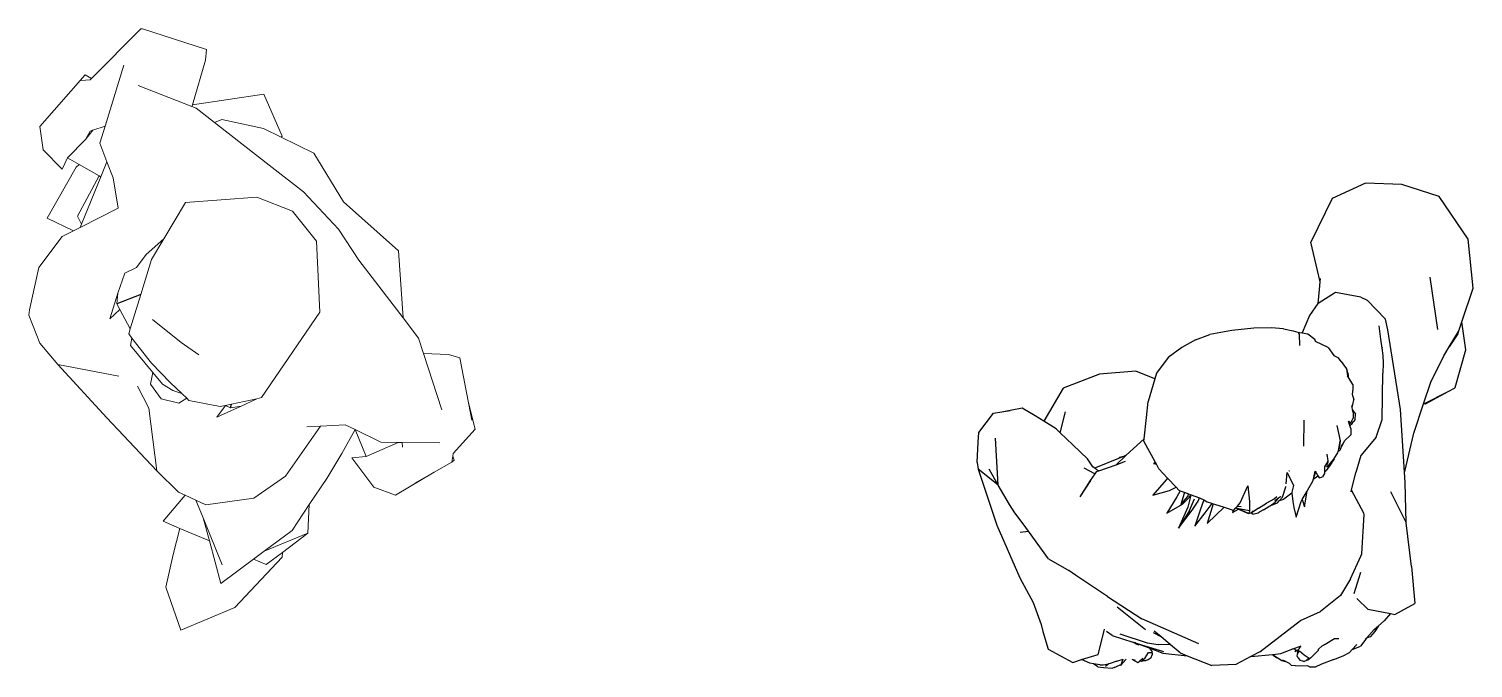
# Model space of a CAD drawing. Header units: millimetres. Extents: x 1029 to 1042.4, y 847.5 to 858.9.
# Drawn here: x 1035.384 to 1036.706, y 853.099 to 853.684 of the extents above; entities that cross this region are included whole.
import ezdxf

# ---------------------------------------------------------------- set-up
doc = ezdxf.new("R2010")
doc.units = ezdxf.units.MM
doc.layers.add('Mobiliario TöjiNN', color=7, linetype='Continuous')

msp = doc.modelspace()

# ---------------------------------------------------------------- linework, layer by layer
at = {"layer": 'Mobiliario TöjiNN', "lineweight": 5}
for p, q in [((1035.4414, 853.6388), (1035.4865, 853.684)), ((1035.4865, 853.684), (1035.488, 853.684)), ((1035.488, 853.684), (1035.5467, 853.6653)), ((1035.5467, 853.6653), (1035.5457, 853.6553)), ((1035.454, 853.595), (1035.4712, 853.651)), ((1035.5457, 853.6553), (1035.5338, 853.6147)), ((1035.3941, 853.5947), (1035.4357, 853.6419)), ((1035.4318, 853.6367), (1035.4401, 853.6374)), ((1035.4357, 853.6419), (1035.4414, 853.6388)), ((1035.4401, 853.6374), (1035.4414, 853.6388)), ((1035.4841, 853.6322), (1035.5333, 853.613)), ((1035.5338, 853.6147), (1035.5993, 853.6244)), ((1035.5993, 853.6244), (1035.6161, 853.5858)), ((1035.5338, 853.6147), (1035.5333, 853.613)), ((1035.5333, 853.613), (1035.5372, 853.6115)), ((1035.5372, 853.6115), (1035.554, 853.5984)), ((1035.454, 853.595), (1035.4427, 853.5913)), ((1035.4492, 853.5794), (1035.454, 853.595)), ((1035.554, 853.5984), (1035.5608, 853.601)), ((1035.554, 853.5984), (1035.6069, 853.5573)), ((1035.5608, 853.601), (1035.5988, 853.5928)), ((1035.3972, 853.5735), (1035.3941, 853.5947)), ((1035.4194, 853.5661), (1035.4361, 853.5828)), ((1035.4427, 853.5913), (1035.4361, 853.5828)), ((1035.4361, 853.5828), (1035.4402, 853.5904)), ((1035.4427, 853.5913), (1035.4402, 853.5904)), ((1035.5988, 853.5928), (1035.6151, 853.5849)), ((1035.6161, 853.5858), (1035.6151, 853.5849)), ((1035.6151, 853.5849), (1035.6451, 853.5702)), ((1035.4147, 853.5556), (1035.3972, 853.5735)), ((1035.4556, 853.5625), (1035.4492, 853.5794)), ((1035.6451, 853.5702), (1035.6721, 853.5257)), ((1035.4008, 853.511), (1035.4273, 853.5575)), ((1035.4194, 853.5661), (1035.4147, 853.5556)), ((1035.4303, 853.5599), (1035.4194, 853.5661)), ((1035.4273, 853.5575), (1035.4303, 853.5599)), ((1035.4486, 853.5495), (1035.4303, 853.5599)), ((1035.4499, 853.5487), (1035.4556, 853.5625)), ((1035.4612, 853.5478), (1035.4556, 853.5625)), ((1035.6069, 853.5573), (1035.6355, 853.5351)), ((1035.4287, 853.5126), (1035.4486, 853.5495)), ((1035.4323, 853.5053), (1035.4499, 853.5487)), ((1035.4499, 853.5487), (1035.4486, 853.5495)), ((1035.4659, 853.5199), (1035.4612, 853.5478)), ((1035.5274, 853.5251), (1035.5928, 853.5302)), ((1035.5928, 853.5302), (1035.6255, 853.5173)), ((1035.6355, 853.5351), (1035.6676, 853.5007)), ((1035.431, 853.5023), (1035.4659, 853.5199)), ((1035.5076, 853.4918), (1035.5274, 853.5251)), ((1035.6255, 853.5173), (1035.6474, 853.4898)), ((1035.6721, 853.5257), (1035.7224, 853.4811)), ((1035.425, 853.4993), (1035.4008, 853.511)), ((1035.425, 853.4993), (1035.431, 853.5023)), ((1035.4287, 853.5126), (1035.4323, 853.5053)), ((1035.431, 853.5023), (1035.4323, 853.5053)), ((1035.3933, 853.4657), (1035.4147, 853.494)), ((1035.4147, 853.494), (1035.425, 853.4993)), ((1035.4915, 853.4775), (1035.5076, 853.4918)), ((1035.4964, 853.4729), (1035.5076, 853.4918)), ((1035.6474, 853.4898), (1035.6505, 853.4248)), ((1035.6676, 853.5007), (1035.6862, 853.4723)), ((1035.4826, 853.4656), (1035.4915, 853.4775)), ((1035.7224, 853.4811), (1035.7267, 853.4196)), ((1035.3847, 853.4271), (1035.3933, 853.4657)), ((1035.4719, 853.4605), (1035.4826, 853.4656)), ((1035.4866, 853.4409), (1035.4964, 853.4729)), ((1035.6862, 853.4723), (1035.7267, 853.4196)), ((1035.4656, 853.4423), (1035.4719, 853.4605)), ((1035.4656, 853.4423), (1035.4583, 853.4186)), ((1035.4646, 853.4325), (1035.4656, 853.4423)), ((1035.477, 853.4095), (1035.4866, 853.4409)), ((1035.3841, 853.4222), (1035.3847, 853.4271)), ((1035.4583, 853.4186), (1035.4674, 853.4273)), ((1035.4674, 853.4273), (1035.4646, 853.4325)), ((1035.477, 853.4095), (1035.4674, 853.4273)), ((1035.6505, 853.4248), (1035.5972, 853.3467)), ((1035.3942, 853.3964), (1035.3841, 853.4222)), ((1035.4974, 853.4182), (1035.5235, 853.3972)), ((1035.7267, 853.4196), (1035.7409, 853.4011)), ((1035.4756, 853.405), (1035.477, 853.4095)), ((1035.4785, 853.4012), (1035.4756, 853.405)), ((1035.4771, 853.3945), (1035.4785, 853.4012)), ((1035.4963, 853.3782), (1035.4785, 853.4012)), ((1035.5398, 853.3857), (1035.5235, 853.3972)), ((1035.7409, 853.4011), (1035.7454, 853.3871)), ((1035.4107, 853.3769), (1035.3942, 853.3964)), ((1035.4976, 853.3697), (1035.4771, 853.3945)), ((1035.7454, 853.3871), (1035.7682, 853.386)), ((1035.7454, 853.3871), (1035.762, 853.3354)), ((1035.7682, 853.386), (1035.7785, 853.3832)), ((1035.7785, 853.3832), (1035.7865, 853.3418)), ((1035.4554, 853.3283), (1035.4107, 853.3769)), ((1035.4665, 853.3664), (1035.4107, 853.3769)), ((1035.5134, 853.3606), (1035.4963, 853.3782)), ((1035.4939, 853.337), (1035.4837, 853.3572)), ((1035.4956, 853.3591), (1035.4976, 853.3697)), ((1035.5052, 853.3455), (1035.4956, 853.3591)), ((1035.5064, 853.3591), (1035.4976, 853.3697)), ((1035.5158, 853.3532), (1035.5064, 853.3591)), ((1035.524, 853.3504), (1035.5134, 853.3606)), ((1035.5213, 853.3415), (1035.5052, 853.3455)), ((1035.524, 853.3504), (1035.5158, 853.3532)), ((1035.5286, 853.3461), (1035.5213, 853.3415)), ((1035.5286, 853.3461), (1035.524, 853.3504)), ((1035.5307, 853.3441), (1035.5286, 853.3461)), ((1035.5307, 853.3441), (1035.5593, 853.3385)), ((1035.5927, 853.3457), (1035.5695, 853.3407)), ((1035.5927, 853.3457), (1035.5786, 853.3389)), ((1035.5972, 853.3467), (1035.5927, 853.3457)), ((1035.5012, 853.2798), (1035.4939, 853.337)), ((1035.5642, 853.3393), (1035.5563, 853.3289)), ((1035.5563, 853.3289), (1035.5786, 853.3389)), ((1035.5638, 853.3394), (1035.5593, 853.3385)), ((1035.5695, 853.3407), (1035.5638, 853.3394)), ((1035.5638, 853.3394), (1035.5642, 853.3393)), ((1035.5642, 853.3393), (1035.5686, 853.3374)), ((1035.5786, 853.3389), (1035.5686, 853.3374)), ((1035.7865, 853.3418), (1035.7927, 853.3179)), ((1035.7865, 853.3418), (1035.7896, 853.3259)), ((1035.5012, 853.2798), (1035.4554, 853.3283)), ((1035.651, 853.3205), (1035.6189, 853.2749)), ((1035.651, 853.3205), (1035.6385, 853.3199)), ((1035.6738, 853.3217), (1035.651, 853.3205)), ((1035.6827, 853.3174), (1035.6705, 853.2956)), ((1035.6827, 853.3174), (1035.6738, 853.3217)), ((1035.6827, 853.3174), (1035.6928, 853.2928)), ((1035.7063, 853.3059), (1035.6827, 853.3174)), ((1035.7927, 853.3179), (1035.7726, 853.2956)), ((1035.6928, 853.2928), (1035.7223, 853.3057)), ((1035.7223, 853.3057), (1035.7063, 853.3059)), ((1035.7259, 853.3057), (1035.7223, 853.3057)), ((1035.7259, 853.3057), (1035.7262, 853.3012)), ((1035.7603, 853.3054), (1035.7259, 853.3057)), ((1035.6705, 853.2956), (1035.6568, 853.2728)), ((1035.6797, 853.2915), (1035.6928, 853.2928)), ((1035.7, 853.2648), (1035.6797, 853.2915)), ((1035.7722, 853.2931), (1035.7714, 853.2876)), ((1035.7726, 853.2956), (1035.7722, 853.2931)), ((1035.7722, 853.2931), (1035.7735, 853.2893)), ((1035.521, 853.2603), (1035.5012, 853.2798)), ((1035.755, 853.2784), (1035.7197, 853.2575)), ((1035.755, 853.2784), (1035.7375, 853.2685)), ((1035.7714, 853.2876), (1035.755, 853.2784)), ((1035.7714, 853.2876), (1035.7735, 853.2893)), ((1035.6189, 853.2749), (1035.59, 853.2547)), ((1035.6408, 853.2489), (1035.6568, 853.2728)), ((1035.7197, 853.2575), (1035.7, 853.2648)), ((1035.5071, 853.2335), (1035.5273, 853.2574)), ((1035.5273, 853.2574), (1035.521, 853.2603)), ((1035.5371, 853.2527), (1035.5273, 853.2574)), ((1035.5436, 853.2366), (1035.5371, 853.2527)), ((1035.5461, 853.2485), (1035.5371, 853.2527)), ((1035.59, 853.2547), (1035.5461, 853.2485)), ((1035.625, 853.225), (1035.6408, 853.2489)), ((1035.6408, 853.2489), (1035.6394, 853.2226)), ((1035.5223, 853.227), (1035.5071, 853.2335)), ((1035.5162, 853.203), (1035.5223, 853.227)), ((1035.5494, 853.2155), (1035.5223, 853.227)), ((1035.5612, 853.1936), (1035.5436, 853.2366)), ((1035.5494, 853.2155), (1035.5436, 853.2366)), ((1035.625, 853.225), (1035.5995, 853.2061)), ((1035.56, 853.1767), (1035.5494, 853.2155)), ((1035.6394, 853.2226), (1035.5995, 853.2061)), ((1035.6394, 853.2226), (1035.6162, 853.205)), ((1035.5094, 853.1731), (1035.5162, 853.203)), ((1035.5897, 853.1987), (1035.56, 853.1767)), ((1035.616, 853.2007), (1035.5728, 853.1546)), ((1035.5995, 853.2061), (1035.5897, 853.1987)), ((1035.6014, 853.1939), (1035.5897, 853.1987)), ((1035.6162, 853.205), (1035.6014, 853.1939)), ((1035.6162, 853.205), (1035.616, 853.2007)), ((1035.5233, 853.1339), (1035.5094, 853.1731)), ((1035.5728, 853.1546), (1035.5233, 853.1339))]:
    msp.add_line(p, q, dxfattribs=at)
at = {"layer": 'Mobiliario TöjiNN', "lineweight": 25}
for p, q in [((1036.6076, 853.543), (1036.577, 853.529)), ((1036.6409, 853.5417), (1036.6076, 853.543)), ((1036.577, 853.529), (1036.5575, 853.4888)), ((1036.675, 853.5308), (1036.6409, 853.5417)), ((1036.7015, 853.4916), (1036.675, 853.5308)), ((1036.7062, 853.4469), (1036.7015, 853.4916)), ((1036.5661, 853.4525), (1036.5575, 853.4888)), ((1036.5654, 853.4455), (1036.5661, 853.4525)), ((1036.5661, 853.4525), (1036.5665, 853.4557)), ((1036.5642, 853.4329), (1036.5654, 853.4455)), ((1036.5802, 853.4428), (1036.5642, 853.4329)), ((1036.6034, 853.4387), (1036.5802, 853.4428)), ((1036.6034, 853.4387), (1036.6092, 853.4358)), ((1036.6958, 853.416), (1036.7062, 853.4469)), ((1036.564, 853.4327), (1036.5564, 853.4219)), ((1036.5642, 853.4329), (1036.564, 853.4327)), ((1036.6092, 853.4358), (1036.6258, 853.4184)), ((1036.5053, 853.4101), (1036.4854, 853.4081)), ((1036.5216, 853.4106), (1036.5053, 853.4101)), ((1036.5326, 853.4095), (1036.5216, 853.4106)), ((1036.5564, 853.4219), (1036.5498, 853.4058)), ((1036.62, 853.4123), (1036.6214, 853.4)), ((1036.6281, 853.4086), (1036.6258, 853.4184)), ((1036.6922, 853.405), (1036.6958, 853.416)), ((1036.6994, 853.3905), (1036.6958, 853.416)), ((1036.4521, 853.3996), (1036.4395, 853.3926)), ((1036.4521, 853.3996), (1036.4652, 853.4044)), ((1036.4854, 853.4081), (1036.4652, 853.4044)), ((1036.5326, 853.4095), (1036.5413, 853.4078)), ((1036.5413, 853.4078), (1036.5458, 853.4064)), ((1036.5458, 853.4064), (1036.5458, 853.4066)), ((1036.5458, 853.4066), (1036.5498, 853.4058)), ((1036.5458, 853.4066), (1036.546, 853.4063)), ((1036.5458, 853.4064), (1036.546, 853.4063)), ((1036.546, 853.4063), (1036.547, 853.4047)), ((1036.547, 853.4047), (1036.5471, 853.3942)), ((1036.5498, 853.4058), (1036.555, 853.4049)), ((1036.555, 853.4049), (1036.5612, 853.4)), ((1036.5619, 853.3981), (1036.5612, 853.4)), ((1036.5736, 853.3926), (1036.5619, 853.3981)), ((1036.6214, 853.4), (1036.6225, 853.3919)), ((1036.6396, 853.3357), (1036.6281, 853.4086)), ((1036.6843, 853.3932), (1036.6927, 853.4073)), ((1036.6922, 853.405), (1036.6843, 853.3932)), ((1036.4269, 853.3833), (1036.4162, 853.3689)), ((1036.4395, 853.3926), (1036.4269, 853.3833)), ((1036.5736, 853.3926), (1036.5787, 853.3852)), ((1036.5787, 853.3852), (1036.5828, 853.383)), ((1036.623, 853.3928), (1036.6225, 853.3919)), ((1036.6225, 853.3919), (1036.6235, 853.3851)), ((1036.6235, 853.3851), (1036.6239, 853.3783)), ((1036.6674, 853.3608), (1036.6794, 853.385)), ((1036.6794, 853.385), (1036.6843, 853.3932)), ((1036.6898, 853.3559), (1036.6994, 853.3905)), ((1036.3974, 853.3708), (1036.3642, 853.3681)), ((1036.4148, 853.3639), (1036.3974, 853.3708)), ((1036.5853, 853.3798), (1036.5828, 853.383)), ((1036.5853, 853.3798), (1036.5901, 853.3729)), ((1036.5901, 853.3729), (1036.5918, 853.3676)), ((1036.5901, 853.3729), (1036.5912, 853.3666)), ((1036.6239, 853.3783), (1036.6235, 853.3691)), ((1036.3642, 853.3681), (1036.3308, 853.3554)), ((1036.4148, 853.3639), (1036.4088, 853.343)), ((1036.4162, 853.3689), (1036.4148, 853.3639)), ((1036.5918, 853.3656), (1036.5912, 853.3666)), ((1036.5918, 853.3676), (1036.5918, 853.3656)), ((1036.5961, 853.3588), (1036.5918, 853.3656)), ((1036.5961, 853.3588), (1036.5961, 853.3544)), ((1036.6229, 853.3265), (1036.6235, 853.3691)), ((1036.6607, 853.3409), (1036.6674, 853.3608)), ((1036.3308, 853.3554), (1036.3132, 853.3251)), ((1036.5961, 853.3544), (1036.5954, 853.3499)), ((1036.5954, 853.35), (1036.5954, 853.3499)), ((1036.5954, 853.3499), (1036.5969, 853.3447)), ((1036.596, 853.3403), (1036.5969, 853.3447)), ((1036.6829, 853.3521), (1036.6614, 853.3409)), ((1036.6829, 853.3521), (1036.6622, 853.3406)), ((1036.6887, 853.3551), (1036.6829, 853.3521)), ((1036.6887, 853.3551), (1036.6898, 853.3559)), ((1036.2538, 853.3147), (1036.2671, 853.3323)), ((1036.2671, 853.3323), (1036.2823, 853.3349)), ((1036.2823, 853.3349), (1036.2748, 853.3335)), ((1036.2934, 853.337), (1036.2823, 853.3349)), ((1036.3054, 853.3299), (1036.2934, 853.337)), ((1036.4071, 853.3285), (1036.4088, 853.343)), ((1036.5955, 853.3376), (1036.5952, 853.3393)), ((1036.5955, 853.3376), (1036.596, 853.3403)), ((1036.5958, 853.3357), (1036.5955, 853.3376)), ((1036.5958, 853.3357), (1036.5961, 853.335)), ((1036.5963, 853.3331), (1036.5958, 853.3357)), ((1036.5961, 853.335), (1036.5984, 853.3315)), ((1036.5961, 853.335), (1036.5974, 853.3324)), ((1036.5963, 853.3331), (1036.5964, 853.3279)), ((1036.5982, 853.3267), (1036.5984, 853.3315)), ((1036.6434, 853.2783), (1036.6396, 853.3357)), ((1036.6518, 853.314), (1036.6607, 853.3409)), ((1036.6622, 853.3406), (1036.6607, 853.3409)), ((1036.3132, 853.3251), (1036.3054, 853.3299)), ((1036.3244, 853.318), (1036.3132, 853.3251)), ((1036.3281, 853.3145), (1036.3244, 853.318)), ((1036.4049, 853.3089), (1036.4071, 853.3285)), ((1036.5921, 853.3251), (1036.5938, 853.323)), ((1036.5934, 853.3211), (1036.5921, 853.3251)), ((1036.5934, 853.3211), (1036.5954, 853.3229)), ((1036.5943, 853.3183), (1036.5934, 853.3211)), ((1036.5938, 853.323), (1036.5964, 853.3279)), ((1036.5943, 853.3183), (1036.5941, 853.3126)), ((1036.5954, 853.3229), (1036.5966, 853.3249)), ((1036.5966, 853.3249), (1036.5954, 853.3236)), ((1036.5982, 853.3267), (1036.5966, 853.3249)), ((1036.6173, 853.3106), (1036.6229, 853.3265)), ((1036.2522, 853.2872), (1036.2531, 853.306)), ((1036.2531, 853.306), (1036.2538, 853.3147)), ((1036.3398, 853.3035), (1036.3281, 853.3145)), ((1036.3887, 853.2939), (1036.4049, 853.3089)), ((1036.4047, 853.3067), (1036.4049, 853.3089)), ((1036.4153, 853.2874), (1036.4047, 853.3067)), ((1036.5831, 853.2999), (1036.5846, 853.3072)), ((1036.5846, 853.3072), (1036.5835, 853.3006)), ((1036.5858, 853.3021), (1036.5869, 853.3041)), ((1036.5869, 853.3041), (1036.586, 853.3021)), ((1036.5869, 853.3041), (1036.5888, 853.3075)), ((1036.5888, 853.3075), (1036.5935, 853.3119)), ((1036.5935, 853.3119), (1036.5941, 853.3126)), ((1036.6173, 853.3106), (1036.6033, 853.2938)), ((1036.6436, 853.2791), (1036.6518, 853.314)), ((1036.3531, 853.2905), (1036.3398, 853.3035)), ((1036.3814, 853.2909), (1036.3604, 853.2823)), ((1036.3791, 853.285), (1036.3887, 853.2939)), ((1036.386, 853.2928), (1036.3814, 853.2909)), ((1036.3814, 853.2909), (1036.3826, 853.2918)), ((1036.386, 853.2928), (1036.3826, 853.2918)), ((1036.3887, 853.2939), (1036.386, 853.2928)), ((1036.5723, 853.2949), (1036.5731, 853.2889)), ((1036.5788, 853.2905), (1036.5791, 853.2909)), ((1036.579, 853.2905), (1036.5791, 853.2909)), ((1036.5791, 853.2909), (1036.5824, 853.296)), ((1036.5824, 853.296), (1036.5827, 853.2974)), ((1036.5827, 853.2974), (1036.5831, 853.2999)), ((1036.584, 853.2984), (1036.5827, 853.2974)), ((1036.5835, 853.3006), (1036.5831, 853.2999)), ((1036.5855, 853.3015), (1036.584, 853.2984)), ((1036.5855, 853.3015), (1036.586, 853.3021)), ((1036.5858, 853.3021), (1036.5855, 853.3015)), ((1036.5863, 853.3032), (1036.5858, 853.3021)), ((1036.6033, 853.2938), (1036.5987, 853.278)), ((1036.2522, 853.2872), (1036.2531, 853.2811)), ((1036.2531, 853.2811), (1036.2702, 853.2298)), ((1036.2695, 853.268), (1036.2531, 853.2811)), ((1036.2714, 853.2667), (1036.2631, 853.2812)), ((1036.36, 853.277), (1036.3502, 853.2822)), ((1036.358, 853.2833), (1036.3531, 853.2905)), ((1036.3601, 853.2817), (1036.358, 853.2833)), ((1036.3612, 853.2787), (1036.36, 853.277)), ((1036.3604, 853.2823), (1036.3601, 853.2817)), ((1036.3632, 853.2794), (1036.3601, 853.2817)), ((1036.3632, 853.2794), (1036.3612, 853.2787)), ((1036.3791, 853.285), (1036.3632, 853.2794)), ((1036.3878, 853.2881), (1036.3791, 853.285)), ((1036.4153, 853.2874), (1036.4135, 853.2865)), ((1036.4135, 853.2865), (1036.4163, 853.2857)), ((1036.4163, 853.2857), (1036.4153, 853.2874)), ((1036.4186, 853.2814), (1036.4163, 853.2857)), ((1036.4186, 853.2814), (1036.4265, 853.2729)), ((1036.535, 853.2678), (1036.536, 853.2781)), ((1036.536, 853.2781), (1036.5417, 853.2663)), ((1036.5379, 853.2796), (1036.5376, 853.2795)), ((1036.5379, 853.2796), (1036.5382, 853.2797)), ((1036.5603, 853.2737), (1036.5617, 853.2794)), ((1036.5603, 853.2737), (1036.5623, 853.2783)), ((1036.5617, 853.2794), (1036.5623, 853.2783)), ((1036.5623, 853.2783), (1036.5641, 853.275)), ((1036.5718, 853.2865), (1036.57, 853.2832)), ((1036.57, 853.2832), (1036.5701, 853.2791)), ((1036.5701, 853.2791), (1036.5715, 853.2801)), ((1036.5701, 853.2791), (1036.5701, 853.2771)), ((1036.5751, 853.2845), (1036.5715, 853.2801)), ((1036.5731, 853.2889), (1036.5718, 853.2865)), ((1036.5732, 853.2877), (1036.5718, 853.2865)), ((1036.5732, 853.2877), (1036.5718, 853.2841)), ((1036.5718, 853.2841), (1036.5726, 853.2831)), ((1036.5751, 853.2864), (1036.5726, 853.2831)), ((1036.5731, 853.2889), (1036.5733, 853.288)), ((1036.5733, 853.288), (1036.5732, 853.2877)), ((1036.5788, 853.2905), (1036.5751, 853.2864)), ((1036.579, 853.2905), (1036.5751, 853.2845)), ((1036.5947, 853.2619), (1036.5987, 853.278)), ((1036.6434, 853.2783), (1036.6436, 853.2791)), ((1036.644, 853.2691), (1036.6434, 853.2783)), ((1036.2715, 853.2665), (1036.2695, 853.268)), ((1036.2715, 853.2665), (1036.2714, 853.2667)), ((1036.2817, 853.2489), (1036.2715, 853.2665)), ((1036.36, 853.277), (1036.3557, 853.2709)), ((1036.356, 853.2709), (1036.3557, 853.2709)), ((1036.3565, 853.2707), (1036.356, 853.2709)), ((1036.4253, 853.2713), (1036.4129, 853.2573)), ((1036.4265, 853.2729), (1036.4253, 853.2713)), ((1036.4265, 853.2729), (1036.4342, 853.2648)), ((1036.4281, 853.2617), (1036.4342, 853.2648)), ((1036.4342, 853.2648), (1036.4368, 853.2619)), ((1036.493, 853.2503), (1036.5, 853.2658)), ((1036.5, 853.2658), (1036.5014, 853.2516)), ((1036.5318, 853.2556), (1036.5347, 853.265)), ((1036.5347, 853.265), (1036.5348, 853.2654)), ((1036.5417, 853.2663), (1036.5402, 853.26)), ((1036.5548, 853.2624), (1036.5595, 853.2702)), ((1036.5595, 853.2702), (1036.56, 853.2722)), ((1036.56, 853.2722), (1036.5603, 853.2737)), ((1036.56, 853.2722), (1036.5617, 853.2732)), ((1036.5617, 853.2732), (1036.5641, 853.275)), ((1036.5641, 853.275), (1036.5651, 853.2732)), ((1036.5651, 853.2732), (1036.5683, 853.2741)), ((1036.5701, 853.2771), (1036.5683, 853.2741)), ((1036.6448, 853.2322), (1036.644, 853.2691)), ((1036.4129, 853.2573), (1036.4281, 853.2617)), ((1036.4349, 853.2558), (1036.4257, 853.2409)), ((1036.4381, 853.2615), (1036.4349, 853.2558)), ((1036.4368, 853.2619), (1036.4381, 853.2615)), ((1036.4381, 853.2615), (1036.4417, 853.2601)), ((1036.4417, 853.2588), (1036.4385, 853.2489)), ((1036.4385, 853.2489), (1036.4453, 853.2566)), ((1036.4402, 853.2491), (1036.4462, 853.2552)), ((1036.4417, 853.2601), (1036.4417, 853.2588)), ((1036.4417, 853.2601), (1036.4456, 853.2587)), ((1036.4475, 853.2562), (1036.4449, 853.2463)), ((1036.4453, 853.2566), (1036.4456, 853.2587)), ((1036.4456, 853.2587), (1036.4473, 853.258)), ((1036.4462, 853.2552), (1036.4474, 853.2573)), ((1036.4473, 853.258), (1036.4474, 853.2573)), ((1036.4473, 853.258), (1036.4556, 853.2549)), ((1036.4474, 853.2573), (1036.4475, 853.2562)), ((1036.4489, 853.2436), (1036.4546, 853.252)), ((1036.4546, 853.252), (1036.4556, 853.2549)), ((1036.4556, 853.2549), (1036.4563, 853.2547)), ((1036.4563, 853.2547), (1036.4596, 853.253)), ((1036.4563, 853.2547), (1036.4574, 853.2543)), ((1036.4596, 853.253), (1036.4563, 853.2436)), ((1036.4596, 853.253), (1036.4627, 853.2514)), ((1036.4627, 853.2514), (1036.4667, 853.2501)), ((1036.5014, 853.2516), (1036.5016, 853.2434)), ((1036.528, 853.2546), (1036.5246, 853.2523)), ((1036.525, 853.2509), (1036.528, 853.2546)), ((1036.5269, 853.2502), (1036.529, 853.2526)), ((1036.5297, 853.2558), (1036.528, 853.2546)), ((1036.529, 853.2526), (1036.5318, 853.2556)), ((1036.529, 853.2526), (1036.533, 853.2538)), ((1036.5297, 853.2558), (1036.53, 853.2562)), ((1036.5403, 853.2592), (1036.533, 853.2538)), ((1036.5402, 853.26), (1036.5403, 853.2592)), ((1036.5403, 853.2592), (1036.5411, 853.2516)), ((1036.5411, 853.2516), (1036.542, 853.246)), ((1036.5443, 853.2373), (1036.5487, 853.2517)), ((1036.5487, 853.2517), (1036.5496, 853.2533)), ((1036.5496, 853.2533), (1036.5541, 853.2611)), ((1036.5496, 853.2533), (1036.5519, 853.2466)), ((1036.5519, 853.2466), (1036.5541, 853.2611)), ((1036.5541, 853.2611), (1036.5548, 853.2624)), ((1036.5944, 853.2606), (1036.5947, 853.2619)), ((1036.606, 853.2408), (1036.5947, 853.2619)), ((1036.2866, 853.2412), (1036.2817, 853.2489)), ((1036.2942, 853.2313), (1036.2866, 853.2412)), ((1036.4257, 853.2409), (1036.4402, 853.2491)), ((1036.4449, 853.2463), (1036.4364, 853.2271)), ((1036.4364, 853.2271), (1036.4489, 853.2436)), ((1036.4563, 853.2436), (1036.4514, 853.2289)), ((1036.4514, 853.2289), (1036.461, 853.2413)), ((1036.461, 853.2413), (1036.4672, 853.2499)), ((1036.4682, 853.2496), (1036.4627, 853.2315)), ((1036.4627, 853.2315), (1036.4784, 853.2463)), ((1036.4667, 853.2501), (1036.4667, 853.2501)), ((1036.4667, 853.2501), (1036.4667, 853.2501)), ((1036.4667, 853.2501), (1036.4672, 853.2499)), ((1036.4672, 853.2499), (1036.4682, 853.2496)), ((1036.4682, 853.2496), (1036.4695, 853.2491)), ((1036.4695, 853.2491), (1036.4784, 853.2463)), ((1036.4784, 853.2463), (1036.4866, 853.2438)), ((1036.4858, 853.2414), (1036.4914, 853.2447)), ((1036.4866, 853.2438), (1036.4858, 853.2414)), ((1036.4866, 853.2438), (1036.4872, 853.2436)), ((1036.4872, 853.2436), (1036.4891, 853.2458)), ((1036.4891, 853.2458), (1036.4905, 853.2474)), ((1036.4891, 853.2458), (1036.49, 853.2456)), ((1036.4891, 853.2458), (1036.4914, 853.2447)), ((1036.5006, 853.2405), (1036.49, 853.2456)), ((1036.49, 853.2456), (1036.5016, 853.2434)), ((1036.4905, 853.2474), (1036.493, 853.2503)), ((1036.4905, 853.2474), (1036.4937, 853.2469)), ((1036.4914, 853.2447), (1036.5006, 853.2405)), ((1036.5016, 853.2425), (1036.5006, 853.2405)), ((1036.5006, 853.2405), (1036.5033, 853.2414)), ((1036.5016, 853.2434), (1036.5016, 853.2425)), ((1036.5033, 853.2414), (1036.503, 853.241)), ((1036.5044, 853.2399), (1036.503, 853.241)), ((1036.5048, 853.2431), (1036.5033, 853.2414)), ((1036.5044, 853.2399), (1036.5094, 853.2412)), ((1036.5094, 853.2412), (1036.5104, 853.2417)), ((1036.5142, 853.244), (1036.5104, 853.2417)), ((1036.5142, 853.244), (1036.5192, 853.247)), ((1036.5269, 853.2502), (1036.5192, 853.247)), ((1036.5192, 853.247), (1036.5203, 853.2477)), ((1036.5203, 853.2477), (1036.525, 853.2509)), ((1036.542, 853.246), (1036.5443, 853.2373)), ((1036.6043, 853.2037), (1036.6064, 853.2398)), ((1036.6064, 853.2398), (1036.606, 853.2408)), ((1036.2702, 853.2298), (1036.2912, 853.1819)), ((1036.2992, 853.2245), (1036.2942, 853.2313)), ((1036.6498, 853.1921), (1036.6448, 853.2322)), ((1036.3176, 853.1992), (1036.2992, 853.2245)), ((1036.3176, 853.1992), (1036.3362, 853.1884)), ((1036.594, 853.1809), (1036.6034, 853.2016)), ((1036.6034, 853.2016), (1036.6043, 853.2037)), ((1036.3421, 853.1843), (1036.3362, 853.1884)), ((1036.6498, 853.1921), (1036.6527, 853.1584)), ((1036.2912, 853.1819), (1036.3033, 853.1592)), ((1036.3569, 853.1743), (1036.3421, 853.1843)), ((1036.3715, 853.1647), (1036.3569, 853.1743)), ((1036.594, 853.1809), (1036.5847, 853.1657)), ((1036.3033, 853.1592), (1036.3107, 853.1392)), ((1036.3715, 853.1647), (1036.4029, 853.1442)), ((1036.5847, 853.1657), (1036.5665, 853.151)), ((1036.5996, 853.1629), (1036.6004, 853.1621)), ((1036.6004, 853.1621), (1036.6099, 853.153)), ((1036.548, 853.1428), (1036.5665, 853.151)), ((1036.6099, 853.153), (1036.6305, 853.1491)), ((1036.6305, 853.1491), (1036.6247, 853.1425)), ((1036.6305, 853.1491), (1036.6344, 853.1483)), ((1036.6344, 853.1483), (1036.6527, 853.1584)), ((1036.3107, 853.1392), (1036.3123, 853.1326)), ((1036.3123, 853.1326), (1036.3173, 853.1166)), ((1036.3628, 853.1116), (1036.3687, 853.1346)), ((1036.3687, 853.1346), (1036.3687, 853.1349)), ((1036.3756, 853.1289), (1036.3705, 853.1326)), ((1036.455, 853.1214), (1036.4029, 853.1442)), ((1036.4202, 853.128), (1036.4141, 853.1331)), ((1036.5109, 853.1139), (1036.548, 853.1428)), ((1036.6086, 853.1266), (1036.6156, 853.1344)), ((1036.6161, 853.1327), (1036.6118, 853.1277)), ((1036.6156, 853.1344), (1036.6194, 853.1378)), ((1036.6194, 853.1378), (1036.6161, 853.1327)), ((1036.6194, 853.1378), (1036.6247, 853.1425)), ((1036.3756, 853.1289), (1036.3948, 853.123)), ((1036.3829, 853.1306), (1036.4079, 853.1223)), ((1036.396, 853.1223), (1036.3948, 853.123)), ((1036.3948, 853.123), (1036.3971, 853.1223)), ((1036.3963, 853.1225), (1036.396, 853.1223)), ((1036.3978, 853.1212), (1036.396, 853.1223)), ((1036.3971, 853.1223), (1036.3963, 853.1225)), ((1036.3971, 853.1223), (1036.3987, 853.1218)), ((1036.4004, 853.1201), (1036.3978, 853.1212)), ((1036.3987, 853.1218), (1036.4227, 853.1145)), ((1036.3987, 853.1218), (1036.4095, 853.1176)), ((1036.4079, 853.1223), (1036.418, 853.1209)), ((1036.4132, 853.1318), (1036.4202, 853.128)), ((1036.4291, 853.1204), (1036.418, 853.1209)), ((1036.4291, 853.1204), (1036.4202, 853.128)), ((1036.4379, 853.113), (1036.4291, 853.1204)), ((1036.5412, 853.1167), (1036.5482, 853.1193)), ((1036.5482, 853.1193), (1036.5467, 853.1168)), ((1036.5483, 853.1195), (1036.5482, 853.1193)), ((1036.5647, 853.1166), (1036.5681, 853.1196)), ((1036.5681, 853.1196), (1036.5707, 853.1211)), ((1036.5707, 853.1211), (1036.5697, 853.12)), ((1036.5707, 853.1211), (1036.5794, 853.1264)), ((1036.5794, 853.1264), (1036.5831, 853.1261)), ((1036.5996, 853.1207), (1036.5955, 853.1161)), ((1036.598, 853.1172), (1036.6032, 853.1192)), ((1036.6078, 853.1257), (1036.6032, 853.1192)), ((1036.6078, 853.1257), (1036.6086, 853.1266)), ((1036.6118, 853.1277), (1036.6086, 853.1266)), ((1036.3173, 853.1166), (1036.3397, 853.1044)), ((1036.3397, 853.1044), (1036.3478, 853.1069)), ((1036.3478, 853.1069), (1036.3628, 853.1116)), ((1036.3552, 853.1038), (1036.3478, 853.1069)), ((1036.3801, 853.1054), (1036.3858, 853.1072)), ((1036.3837, 853.1014), (1036.3858, 853.1072)), ((1036.3855, 853.1041), (1036.3887, 853.1073)), ((1036.3858, 853.1072), (1036.3859, 853.1072)), ((1036.3937, 853.1074), (1036.3993, 853.1044)), ((1036.3939, 853.1074), (1036.3968, 853.1065)), ((1036.3993, 853.1044), (1036.4008, 853.1056)), ((1036.4008, 853.1056), (1036.4038, 853.1082)), ((1036.4023, 853.1053), (1036.4008, 853.1056)), ((1036.4023, 853.1053), (1036.4035, 853.1065)), ((1036.4056, 853.1058), (1036.4023, 853.1053)), ((1036.4035, 853.1065), (1036.4059, 853.1087)), ((1036.4035, 853.1065), (1036.4063, 853.1061)), ((1036.4063, 853.1061), (1036.4056, 853.1058)), ((1036.4059, 853.1087), (1036.4091, 853.1135)), ((1036.4063, 853.1061), (1036.4066, 853.1061)), ((1036.4066, 853.1061), (1036.4086, 853.1071)), ((1036.4086, 853.1071), (1036.4116, 853.109)), ((1036.4095, 853.1176), (1036.4123, 853.1141)), ((1036.4095, 853.1176), (1036.422, 853.1128)), ((1036.4116, 853.109), (1036.4124, 853.1112)), ((1036.4128, 853.1128), (1036.4123, 853.1141)), ((1036.4125, 853.1118), (1036.4124, 853.1112)), ((1036.4125, 853.1123), (1036.4128, 853.1128)), ((1036.4125, 853.1123), (1036.4125, 853.1118)), ((1036.422, 853.1128), (1036.4443, 853.1104)), ((1036.4379, 853.113), (1036.4443, 853.1104)), ((1036.4443, 853.1104), (1036.4669, 853.1014)), ((1036.5028, 853.1097), (1036.4888, 853.1025)), ((1036.5109, 853.1139), (1036.5028, 853.1097)), ((1036.5028, 853.1097), (1036.5226, 853.1117)), ((1036.5226, 853.1117), (1036.5227, 853.1116)), ((1036.5226, 853.1117), (1036.5227, 853.1117)), ((1036.5227, 853.1117), (1036.5301, 853.1125)), ((1036.5227, 853.1117), (1036.5227, 853.1116)), ((1036.5227, 853.1116), (1036.5228, 853.1111)), ((1036.5228, 853.1111), (1036.5233, 853.1108)), ((1036.5233, 853.1108), (1036.5234, 853.1106)), ((1036.5233, 853.1108), (1036.5263, 853.109)), ((1036.5269, 853.1085), (1036.5234, 853.1106)), ((1036.5263, 853.109), (1036.5277, 853.1082)), ((1036.5277, 853.1082), (1036.5269, 853.1085)), ((1036.5277, 853.1082), (1036.5312, 853.1061)), ((1036.5301, 853.1125), (1036.5412, 853.1167)), ((1036.5312, 853.1061), (1036.5344, 853.1053)), ((1036.5317, 853.1068), (1036.5346, 853.1053)), ((1036.5433, 853.1162), (1036.5412, 853.1167)), ((1036.543, 853.1145), (1036.5444, 853.1152)), ((1036.5433, 853.1162), (1036.5444, 853.1152)), ((1036.5444, 853.1152), (1036.5456, 853.1158)), ((1036.545, 853.1101), (1036.5453, 853.1118)), ((1036.545, 853.1101), (1036.5455, 853.1096)), ((1036.5453, 853.1137), (1036.5463, 853.1158)), ((1036.5453, 853.1137), (1036.5453, 853.1118)), ((1036.5453, 853.1118), (1036.5453, 853.1121)), ((1036.5458, 853.1088), (1036.5455, 853.1096)), ((1036.5456, 853.1158), (1036.5463, 853.1158)), ((1036.5459, 853.1086), (1036.5458, 853.1088)), ((1036.5459, 853.1086), (1036.5474, 853.1064)), ((1036.5463, 853.1158), (1036.5467, 853.1168)), ((1036.5472, 853.115), (1036.5514, 853.1114)), ((1036.5474, 853.1064), (1036.5499, 853.1057)), ((1036.5499, 853.1057), (1036.5506, 853.1056)), ((1036.5514, 853.1114), (1036.556, 853.1084)), ((1036.5535, 853.106), (1036.5515, 853.1052)), ((1036.555, 853.1064), (1036.5535, 853.106)), ((1036.5576, 853.1085), (1036.555, 853.1064)), ((1036.5576, 853.1085), (1036.5609, 853.1119)), ((1036.5609, 853.1119), (1036.5645, 853.1157)), ((1036.5645, 853.1157), (1036.5647, 853.1166)), ((1036.5788, 853.1069), (1036.5675, 853.1027)), ((1036.5788, 853.1069), (1036.5871, 853.1103)), ((1036.5871, 853.1103), (1036.5931, 853.1135)), ((1036.5955, 853.1161), (1036.5931, 853.1135)), ((1036.5955, 853.1161), (1036.598, 853.1172)), ((1036.3588, 853.1031), (1036.3552, 853.1038)), ((1036.3626, 853.1002), (1036.3588, 853.1031)), ((1036.3646, 853.1021), (1036.3588, 853.1031)), ((1036.3626, 853.1002), (1036.3679, 853.0998)), ((1036.3646, 853.1021), (1036.3675, 853.1021)), ((1036.3675, 853.1021), (1036.3726, 853.103)), ((1036.3679, 853.0998), (1036.376, 853.0992)), ((1036.3726, 853.103), (1036.3695, 853.1005)), ((1036.3726, 853.103), (1036.3728, 853.103)), ((1036.374, 853.1033), (1036.3728, 853.103)), ((1036.3801, 853.1054), (1036.374, 853.1033)), ((1036.3776, 853.0998), (1036.376, 853.0992)), ((1036.3776, 853.0998), (1036.3825, 853.1018)), ((1036.3837, 853.1014), (1036.3825, 853.1018)), ((1036.3825, 853.1018), (1036.3826, 853.1018)), ((1036.3837, 853.1014), (1036.3855, 853.1041)), ((1036.4888, 853.1025), (1036.4669, 853.1014)), ((1036.5346, 853.1053), (1036.5344, 853.1053)), ((1036.5346, 853.1053), (1036.5377, 853.1037)), ((1036.5377, 853.1037), (1036.5399, 853.1016)), ((1036.5436, 853.1013), (1036.5399, 853.1016)), ((1036.5436, 853.1013), (1036.5481, 853.1014)), ((1036.5481, 853.1014), (1036.555, 853.1012)), ((1036.5506, 853.1056), (1036.5509, 853.1056)), ((1036.5509, 853.1056), (1036.5515, 853.1052)), ((1036.5544, 853.1015), (1036.555, 853.1012)), ((1036.555, 853.1012), (1036.5572, 853.1)), ((1036.5616, 853.0999), (1036.5572, 853.1)), ((1036.5675, 853.1027), (1036.5616, 853.0999))]:
    msp.add_line(p, q, dxfattribs=at)
at = {"layer": 'Mobiliario TöjiNN'}
for p, q in [((1036.674, 853.409), (1036.6667, 853.4569)), ((1035.4866, 853.4409), (1035.4646, 853.4325)), ((1035.5686, 853.3374), (1035.5695, 853.3407)), ((1036.3281, 853.3145), (1036.3331, 853.3338)), ((1036.5511, 853.3021), (1036.5515, 853.3259)), ((1036.5815, 853.3212), (1036.5846, 853.3072)), ((1036.2714, 853.2667), (1036.2691, 853.3097)), ((1036.356, 853.2709), (1036.346, 853.2559)), ((1036.3557, 853.2709), (1036.346, 853.2559)), ((1036.4465, 853.2433), (1036.4511, 853.2539)), ((1036.5242, 853.2541), (1036.5169, 853.25)), ((1036.5264, 853.256), (1036.5242, 853.2541)), ((1036.6305, 853.2607), (1036.6448, 853.2322)), ((1036.4465, 853.2433), (1036.4364, 853.2271)), ((1036.5048, 853.2423), (1036.503, 853.241)), ((1036.5098, 853.2456), (1036.5048, 853.2423)), ((1036.5098, 853.2456), (1036.5169, 853.25)), ((1036.2915, 853.2235), (1036.2992, 853.2245)), ((1036.6032, 853.1865), (1036.5969, 853.1672)), ((1036.4062, 853.1341), (1036.3804, 853.1549)), ((1036.4091, 853.1135), (1036.4119, 853.1133)), ((1036.5453, 853.1121), (1036.5472, 853.115)), ((1036.556, 853.1084), (1036.5535, 853.106))]:
    msp.add_line(p, q, dxfattribs=at)

doc.saveas('drawing.dxf')
